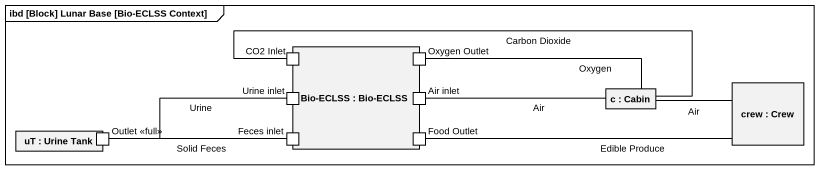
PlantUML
@startuml
mainframe ibd [Block] Lunar Base [Bio-ECLSS Context]
rectangle "Bio-ECLSS : Bio-ECLSS" as Bio_ECLSS {
  port "CO2 Inlet" as CO2_Inlet
  port "Oxygen Outlet" as Oxygen_Outlet
  port "Urine inlet" as Urine_inlet
  port "Air inlet" as Air_inlet
  port "Feces inlet" as Feces_inlet
  port "Food Outlet" as Food_Outlet
}
rectangle "crew : Crew" as crew
rectangle "c : Cabin" as c
rectangle "uT : Urine Tank" as uT {
  port "Outlet <<full>>" as Outlet_full
}
Oxygen_Outlet -right- c : Oxygen
Air_inlet -right- c : Air
c -left- CO2_Inlet : Carbon Dioxide
c -right- crew : Air
Outlet_full -right- Urine_inlet : Urine
Outlet_full -right- Feces_inlet : Solid Feces
Food_Outlet -right- crew : Edible Produce
@enduml
